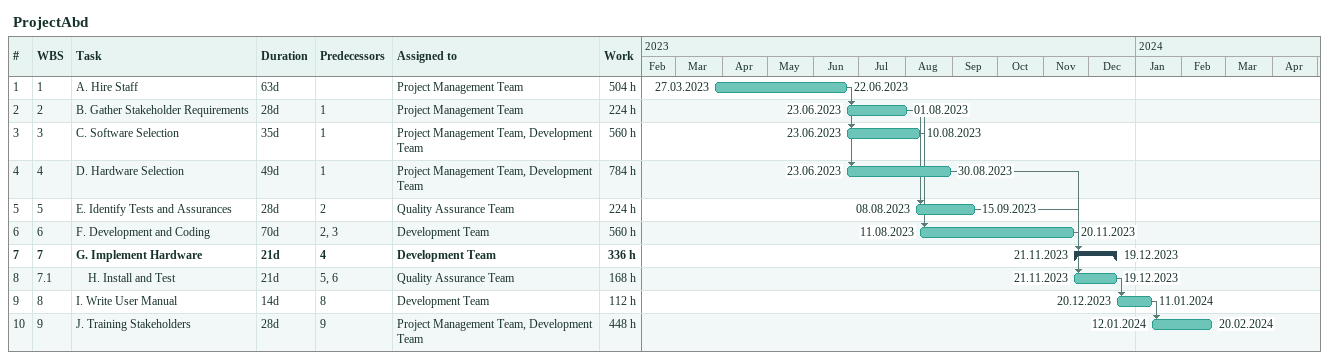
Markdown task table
ProjectAbd

| ID | WBS | Task | Duration | Start | Finish | Predecessors | Resources | Work (h) |
|---|---|---|---|---|---|---|---|---|
| 1 | 1 | A. Hire Staff | 63d | 2023-03-27 | 2023-06-22 |  | Project Management Team | 504 |
| 2 | 2 | B. Gather Stakeholder Requirements | 28d | 2023-06-23 | 2023-08-01 | 1 | Project Management Team | 224 |
| 3 | 3 | C. Software Selection | 35d | 2023-06-23 | 2023-08-10 | 1 | Project Management Team, Development Team | 560 |
| 4 | 4 | D. Hardware Selection | 49d | 2023-06-23 | 2023-08-30 | 1 | Project Management Team, Development Team | 784 |
| 5 | 5 | E. Identify Tests and Assurances | 28d | 2023-08-08 | 2023-09-15 | 2 | Quality Assurance Team | 224 |
| 6 | 6 | F. Development and Coding | 70d | 2023-08-11 | 2023-11-20 | 2, 3 | Development Team | 560 |
| 7 | 7 | **G. Implement Hardware** | 21d | 2023-11-21 | 2023-12-19 | 4 | Development Team | 336 |
| 8 | 7.1 | H. Install and Test | 21d | 2023-11-21 | 2023-12-19 | 5, 6 | Quality Assurance Team | 168 |
| 9 | 8 | I. Write User Manual | 14d | 2023-12-20 | 2024-01-11 | 8 | Development Team | 112 |
| 10 | 9 | J. Training Stakeholders | 28d | 2024-01-12 | 2024-02-20 | 9 | Project Management Team, Development Team | 448 |
